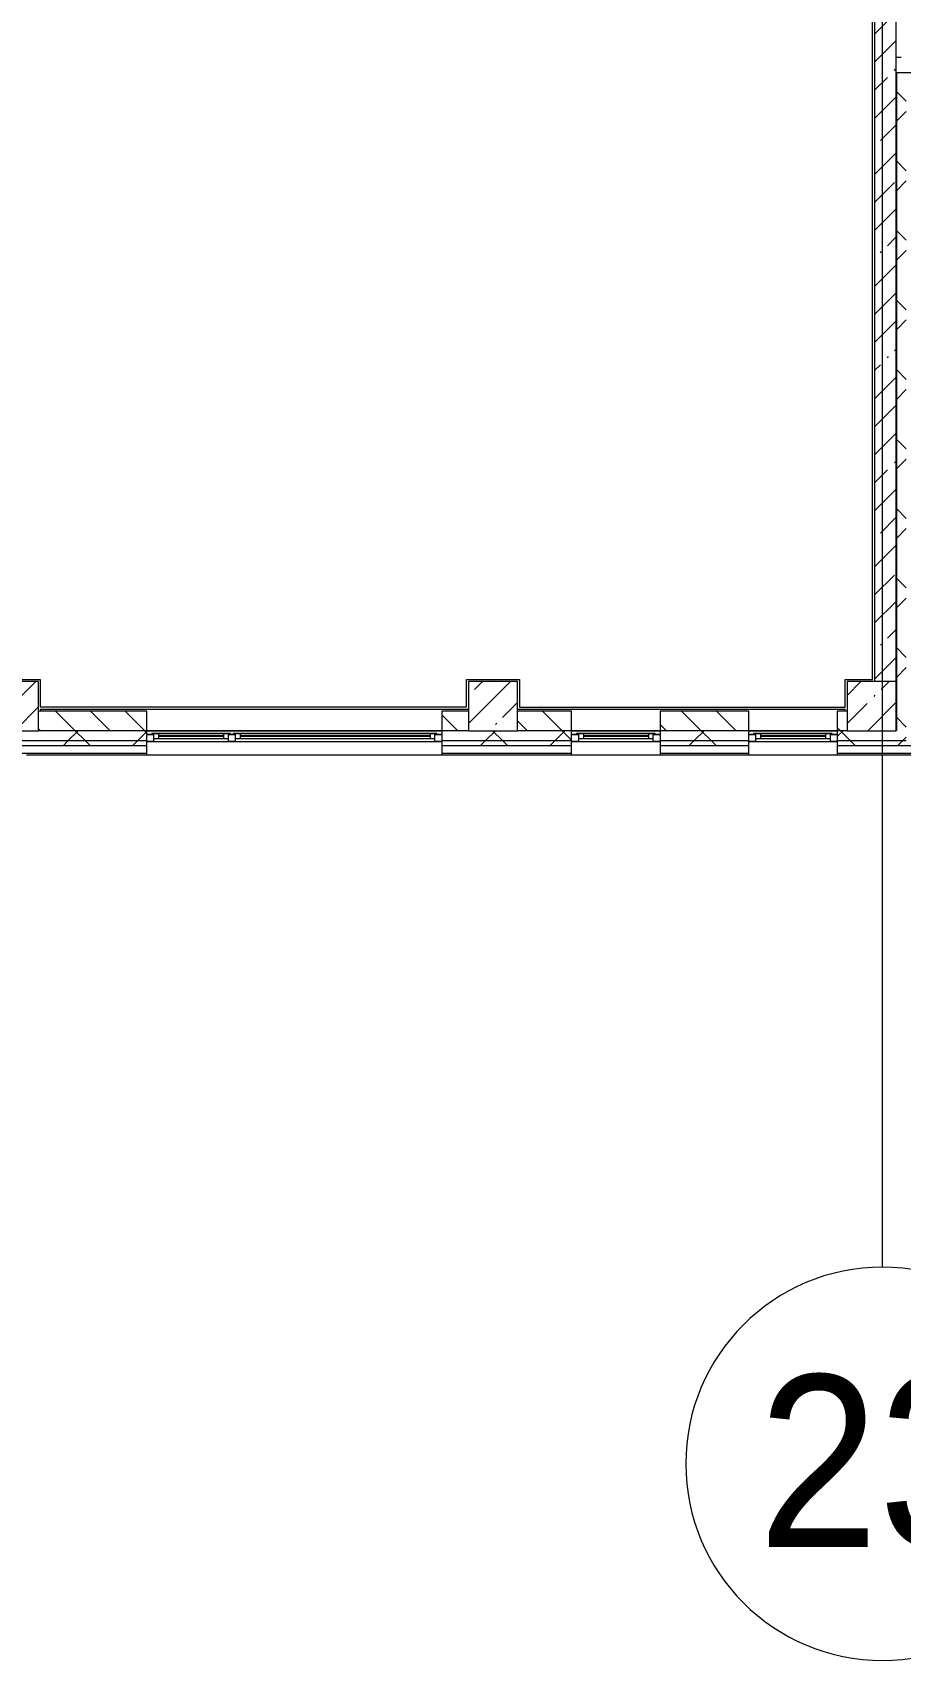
# Model space of a CAD drawing. Header units: millimetres. Extents: x -5368 to 196898, y -8553 to 29000.
# Drawn here: x 137944 to 146768, y -5906 to 10650 of the extents above; entities that cross this region are included whole.
import ezdxf

# ---------------------------------------------------------------- set-up
doc = ezdxf.new("R2010")
doc.units = ezdxf.units.MM
doc.linetypes.add('200_ШТРИХ__ш1_п0_6_', pattern=[160, 100, -60])
doc.linetypes.add('Осевая', pattern=[3175, 635, -476.25, 1587.5, -476.25])
for name, color, linetype, lineweight in [('A-DETL-MBND-1', 7, '200_ШТРИХ__ш1_п0_6_', 9), ('A-GLAZ-2', 7, 'Continuous', 5), ('A-WALL', 7, 'Continuous', 9), ('A-WALL-2', 7, 'Continuous', 5), ('I-WALL-4', 7, 'Continuous', 5), ('S-COLS-3', 7, 'Continuous', 5), ('Оси', 7, 'Continuous', 9), ('Оси-1', 7, 'Continuous', 20), ('Оси-2', 7, 'Осевая', 9)]:
    doc.layers.add(name, color=color, linetype=linetype, lineweight=lineweight)
doc.layers.add('A-FLOR-3', color=7, linetype='Continuous', lineweight=5, true_color=0xaaaaaa)
doc.styles.add('Arial_1', font='arial.ttf', dxfattribs={"width": 0.9, "height": 1750})
pattern_1 = [(45, (62025.03, 0), (-353.5534, 353.5534), []), (135, (62025.03, 0), (-353.5534, -353.5534), [])]

# ---------------------------------------------------------------- blocks, each defined once
blk = doc.blocks.new('BSC_Колонна _Прямоугольная - 500х500-V81-3_3_1_птичка')
at = {"layer": 'S-COLS-3'}
h = blk.add_hatch(dxfattribs=at)
h.set_pattern_fill('FP_63', color=256, style=0, pattern_type=2)
h.set_pattern_definition([(45, (-75730, -3800), (-285.1231, 285.1231), []), (45, (-75444.88, -3800), (-285.1231, 285.1231), [504.031, -100.806, 16.764, -84.042])])
h.paths.add_polyline_path([(-250, -250), (250, -250), (250, 250), (-250, 250), (-250, 73)])
for p, q in [((250, 250), (-250, 250)), ((-250, 250), (-250, -250)), ((250, -250), (250, 250)), ((-250, -250), (250, -250))]:
    blk.add_line(p, q, dxfattribs=at)
blk = doc.blocks.new('BSC_Колонна _Прямоугольная - 500х500-V82-3_3_1_птичка')
at = {"layer": 'S-COLS-3'}
h = blk.add_hatch(dxfattribs=at)
h.set_pattern_fill('FP_64', color=256, style=0, pattern_type=2)
h.set_pattern_definition([(45, (-80600, -3800), (-285.1231, 285.1231), []), (45, (-80314.88, -3800), (-285.1231, 285.1231), [504.031, -100.806, 16.764, -84.042])])
h.paths.add_polyline_path([(-250, -250), (250, -250), (250, 250), (-250, 250)])
for p, q in [((250, 250), (-250, 250)), ((-250, 250), (-250, -250)), ((250, -250), (250, 250)), ((-250, -250), (250, -250))]:
    blk.add_line(p, q, dxfattribs=at)
blk = doc.blocks.new('120_Окно_СКБ_2Ст - 120_Окно_СКБ_2Ст 3000х2500 _мал_створка слева_-22809161-3_3_1_птичка')
at = {"layer": 'A-GLAZ-2'}
for p, q in [((-1500, -75), (-1500, -5)), ((-1500, -5), (-1430, -5)), ((1500, -5), (-1500, -5)), ((-1430, -75), (-1500, -75)), ((-1500, -75), (-1450, -75)), ((-1430, -75), (-1450, -75)), ((-1450, -75), (-1450, -85)), ((-1450, -85), (620, -85)), ((620, -85), (-1450, -85)), ((-1430, -5), (-1430, -75)), ((600, -35), (-1430, -35)), ((-1430, -35), (-1430, -75)), ((-1380, -85), (-1380, -35)), ((-1380, -55), (550, -55)), ((550, -65), (-1380, -65)), ((550, -85), (550, -35)), ((600, -75), (600, -5)), ((600, -5), (670, -5)), ((600, -75), (600, -35)), ((670, -75), (600, -75)), ((620, -75), (600, -75)), ((620, -75), (650, -75)), ((620, -85), (620, -75)), ((670, -75), (650, -75)), ((650, -75), (650, -85)), ((650, -85), (1450, -85)), ((1450, -85), (650, -85)), ((670, -5), (670, -75)), ((1430, -35), (670, -35)), ((670, -35), (670, -75)), ((720, -85), (720, -35)), ((720, -55), (1380, -55)), ((1380, -65), (720, -65)), ((1380, -85), (1380, -35)), ((1430, -75), (1430, -5)), ((1430, -5), (1500, -5)), ((1430, -75), (1430, -35)), ((1500, -75), (1430, -75)), ((1450, -75), (1430, -75)), ((1450, -75), (1500, -75)), ((1450, -85), (1450, -75)), ((1500, -5), (1500, -75))]:
    blk.add_line(p, q, dxfattribs=at)
blk = doc.blocks.new('120_Окно_СКБ_1Ст - 120_Окно_СКБ_1Ст 900х2500_h_-19906774-3_3_1_птичка')
at = {"layer": 'A-GLAZ-2'}
for p, q in [((-450, -75), (-450, -5)), ((-450, -5), (-380, -5)), ((450, -5), (-450, -5)), ((-380, -75), (-450, -75)), ((-450, -75), (-400, -75)), ((-380, -75), (-400, -75)), ((-400, -75), (-400, -85)), ((-400, -85), (400, -85)), ((400, -85), (-400, -85)), ((-380, -5), (-380, -75)), ((380, -35), (-380, -35)), ((-380, -35), (-380, -75)), ((-330, -85), (-330, -35)), ((-330, -55), (330, -55)), ((330, -65), (-330, -65)), ((330, -85), (330, -35)), ((380, -75), (380, -5)), ((380, -5), (450, -5)), ((380, -75), (380, -35)), ((450, -75), (380, -75)), ((400, -75), (380, -75)), ((400, -75), (450, -75)), ((400, -85), (400, -75)), ((450, -5), (450, -75))]:
    blk.add_line(p, q, dxfattribs=at)
blk = doc.blocks.new('120_Окно_СКБ_1Ст - 120_Окно_СКБ_1Ст 900х2500_h_-V153-3_3_1_птичка')
at = {"layer": 'A-GLAZ-2'}
for p, q in [((-450, -75), (-450, -5)), ((-450, -5), (-380, -5)), ((450, -5), (-450, -5)), ((-380, -75), (-450, -75)), ((-450, -75), (-400, -75)), ((-380, -75), (-400, -75)), ((-400, -75), (-400, -85)), ((-400, -85), (400, -85)), ((400, -85), (-400, -85)), ((-380, -5), (-380, -75)), ((380, -35), (-380, -35)), ((-380, -35), (-380, -75)), ((-330, -85), (-330, -35)), ((-330, -55), (330, -55)), ((330, -65), (-330, -65)), ((330, -85), (330, -35)), ((380, -75), (380, -5)), ((380, -5), (450, -5)), ((380, -75), (380, -35)), ((450, -75), (380, -75)), ((400, -75), (380, -75)), ((400, -85), (400, -75)), ((405, -75), (450, -75)), ((450, -5), (450, -75))]:
    blk.add_line(p, q, dxfattribs=at)
blk = doc.blocks.new('BSC_Колонна _Прямоугольная - 500х500-V172-3_3_1_птичка')
at = {"layer": 'S-COLS-3'}
h = blk.add_hatch(dxfattribs=at)
h.set_pattern_fill('FP_139', color=256, style=0, pattern_type=2)
h.set_pattern_definition([(45, (-84450, -3800), (-285.1231, 285.1231), []), (45, (-84164.88, -3800), (-285.1231, 285.1231), [504.031, -100.806, 16.764, -84.042])])
h.paths.add_polyline_path([(-250, -250), (250, -250), (250, 250), (-250, 250)])
for p, q in [((250, 250), (-250, 250)), ((-250, 250), (-250, -250)), ((250, -250), (250, 250)), ((-250, -250), (250, -250))]:
    blk.add_line(p, q, dxfattribs=at)
blk = doc.blocks.new('Ось сетки - D8-29747960-3_3_1_птичка')
at = {"layer": 'Оси-1'}
for start, end in [(360, 180), (180, 360)]:
    blk.add_arc((0, 0), 4, start, end, dxfattribs=at)

msp = doc.modelspace()

# ---------------------------------------------------------------- hatches: boundary and pattern name
at = {"layer": 'A-WALL-2'}
h = msp.add_hatch(dxfattribs=at)
h.set_pattern_fill('FP_75', color=256, style=0, pattern_type=2)
h.set_pattern_definition(pattern_1)
h.paths.add_polyline_path([(146826.6, 3450), (146826.6, 10242), (146726.6, 10242), (146726.6, 3450)])
h = msp.add_hatch(dxfattribs=at)
h.set_pattern_fill('FP_73', color=256, style=0, pattern_type=2)
h.set_pattern_definition([(135, (62025.03, 0), (-176.7767, -176.7767), [])])
h.paths.add_polyline_path([(144325, 3550), (145225, 3550), (145225, 3750), (144325, 3750)])
h.paths.add_polyline_path([(146225, 3550), (146225, 3750), (146125, 3750), (146125, 3550)])
h.paths.add_polyline_path([(142105, 3550), (142375, 3550), (142375, 3750), (142105, 3750)])
h.paths.add_polyline_path([(139105, 3550), (139105, 3750), (138005, 3750), (138005, 3550), (138171.6, 3550)])
h.paths.add_polyline_path([(142875, 3550), (143425, 3550), (143425, 3750), (142875, 3750), (142875, 3666.7)])
h = msp.add_hatch(dxfattribs=at)
h.set_pattern_fill('FP_75', color=256, style=0, pattern_type=2)
h.set_pattern_definition(pattern_1)
h.paths.add_polyline_path([(146725, 3450), (146726.6, 3450), (146725, 3550), (146125, 3550), (146125, 3450), (146649.3, 3450)])
h.paths.add_polyline_path([(142410.5, 3450), (143425, 3450), (143425, 3550), (142105, 3550), (142105, 3450)])
h.paths.add_polyline_path([(138171.6, 3450), (139105, 3450), (139105, 3550), (137725, 3550), (137725, 3450), (138005, 3450)])
h.paths.add_polyline_path([(144325, 3450), (145225, 3450), (145225, 3550), (144325, 3550)])
h = msp.add_hatch(dxfattribs=at)
h.set_pattern_fill('FP_75', color=256, style=0, pattern_type=2)
h.set_pattern_definition(pattern_1)
h.paths.add_polyline_path([(144325, 3400), (145225, 3400), (145225, 3450), (144325, 3450)])
h.paths.add_polyline_path([(146826.6, 3400), (146826.6, 3450), (146125, 3450), (146125, 3400), (146726.6, 3400)])
h.paths.add_polyline_path([(139105, 3400), (139105, 3450), (137725, 3450), (137725, 3400), (138171.6, 3400)])
h.paths.add_polyline_path([(142105, 3400), (143425, 3400), (143425, 3450), (142105, 3450)])
at = {"layer": 'I-WALL-4'}
h = msp.add_hatch(dxfattribs=at)
h.set_pattern_fill('FP_71', color=256, style=0, pattern_type=2)
h.set_pattern_definition([(45, (62025.03, 0), (-285.1231, 285.1231), []), (45, (62310.15, 0), (-285.1231, 285.1231), [504.031, -100.806, 16.764, -84.042])])
h.paths.add_polyline_path([(146649.3, 4050), (146725, 4050), (146725, 15130), (146505, 15130), (146505, 4050)])

# ---------------------------------------------------------------- linework, layer by layer
at = {"layer": 'A-DETL-MBND-1'}
msp.add_line((146725, 10400), (146775, 10400), dxfattribs=at)
at = {"layer": 'A-FLOR-3'}
for p, q in [((146485, 4070), (146485, 10879)), ((137746, 4070), (138020, 4070)), ((138020, 4070), (138020, 3791)), ((142355, 3791), (142355, 4070)), ((142355, 4070), (142895, 4070)), ((142895, 4070), (142895, 3790)), ((146205, 3790), (146205, 4070)), ((146205, 4070), (146485, 4070)), ((138020, 3791), (142355, 3791)), ((142895, 3790), (146205, 3790))]:
    msp.add_line(p, q, dxfattribs=at)
at = {"layer": 'A-WALL'}
for p, q in [((139105, 3550), (138005, 3550)), ((142375, 3550), (142105, 3550)), ((143425, 3550), (142875, 3550)), ((145225, 3550), (144325, 3550)), ((146225, 3550), (146125, 3550)), ((137725, 3450), (139105, 3450)), ((137725, 3400), (139105, 3400)), ((137725, 3320), (139105, 3320)), ((142105, 3450), (143425, 3450)), ((142105, 3400), (143425, 3400)), ((142105, 3320), (143425, 3320)), ((144325, 3450), (145225, 3450)), ((144325, 3400), (145225, 3400)), ((144325, 3320), (145225, 3320)), ((146125, 3450), (146826.6, 3450)), ((146125, 3400), (146876.6, 3400)), ((146125, 3320), (146956.6, 3320))]:
    msp.add_line(p, q, dxfattribs=at)
at = {"layer": 'A-WALL-2'}
for p, q in [((146976.6, 10242), (146726.6, 10242)), ((146726.6, 10242), (146726.6, 3550)), ((139105, 3750), (138005, 3750)), ((139105, 3300), (139105, 3750)), ((142105, 3750), (142105, 3300)), ((142375, 3750), (142105, 3750)), ((143425, 3750), (142875, 3750)), ((143425, 3300), (143425, 3750)), ((144325, 3750), (144325, 3300)), ((145225, 3750), (144325, 3750)), ((145225, 3300), (145225, 3750)), ((146125, 3750), (146125, 3300)), ((146225, 3750), (146125, 3750)), ((139105, 3550), (142105, 3550)), ((143425, 3550), (144325, 3550)), ((145225, 3550), (146125, 3550)), ((146976.6, 3300), (137883, 3300))]:
    msp.add_line(p, q, dxfattribs=at)
at = {"layer": 'I-WALL-4'}
for p, q in [((146725, 4050), (146725, 15130)), ((146505, 10900), (146505, 4050)), ((138025, 3770), (142375, 3770)), ((138025, 3770), (138025, 3750)), ((142875, 3770), (146205, 3770)), ((146205, 3750), (146205, 3770)), ((142105, 3550), (139105, 3550)), ((144325, 3550), (143425, 3550)), ((146125, 3550), (145225, 3550))]:
    msp.add_line(p, q, dxfattribs=at)
at = {"layer": 'Оси'}
for p, q in [((146585, 10029.8), (146585, 21915.1)), ((146585, -1906.3), (146585, 9979))]:
    msp.add_line(p, q, dxfattribs=at)
at = {"layer": 'Оси-2'}
msp.add_line((146585, 9979), (146585, 10029.8), dxfattribs=at)

# ---------------------------------------------------------------- block references
at = {"layer": 'A-GLAZ-2', "rotation": 180}
for name, p in [('120_Окно_СКБ_2Ст - 120_Окно_СКБ_2Ст 3000х2500 _мал_створка слева_-22809161-3_3_1_птичка', (140605, 3435)), ('120_Окно_СКБ_1Ст - 120_Окно_СКБ_1Ст 900х2500_h_-V153-3_3_1_птичка', (143875, 3435)), ('120_Окно_СКБ_1Ст - 120_Окно_СКБ_1Ст 900х2500_h_-19906774-3_3_1_птичка', (145675, 3435))]:
    msp.add_blockref(name, p, dxfattribs=at)
at = {"layer": 'S-COLS-3'}
for name, p in [('BSC_Колонна _Прямоугольная - 500х500-V81-3_3_1_птичка', (137755, 3800)), ('BSC_Колонна _Прямоугольная - 500х500-V82-3_3_1_птичка', (142625, 3800)), ('BSC_Колонна _Прямоугольная - 500х500-V172-3_3_1_птичка', (146475, 3800))]:
    msp.add_blockref(name, p, dxfattribs=at)
at = {"layer": 'Оси-1', "xscale": 499.9999999999995, "yscale": 499.9999999999995, "zscale": 499.9999999999995}
msp.add_blockref('Ось сетки - D8-29747960-3_3_1_птичка', (146585, -3906.3), dxfattribs=at)

# ---------------------------------------------------------------- texts
at = {"layer": 'Оси', "insert": (145321.9, -3003), "char_height": 1750, "width": 3030.379, "attachment_point": 1, "style": 'Arial_1'}
msp.add_mtext('23', dxfattribs=at)

doc.saveas('drawing.dxf')
